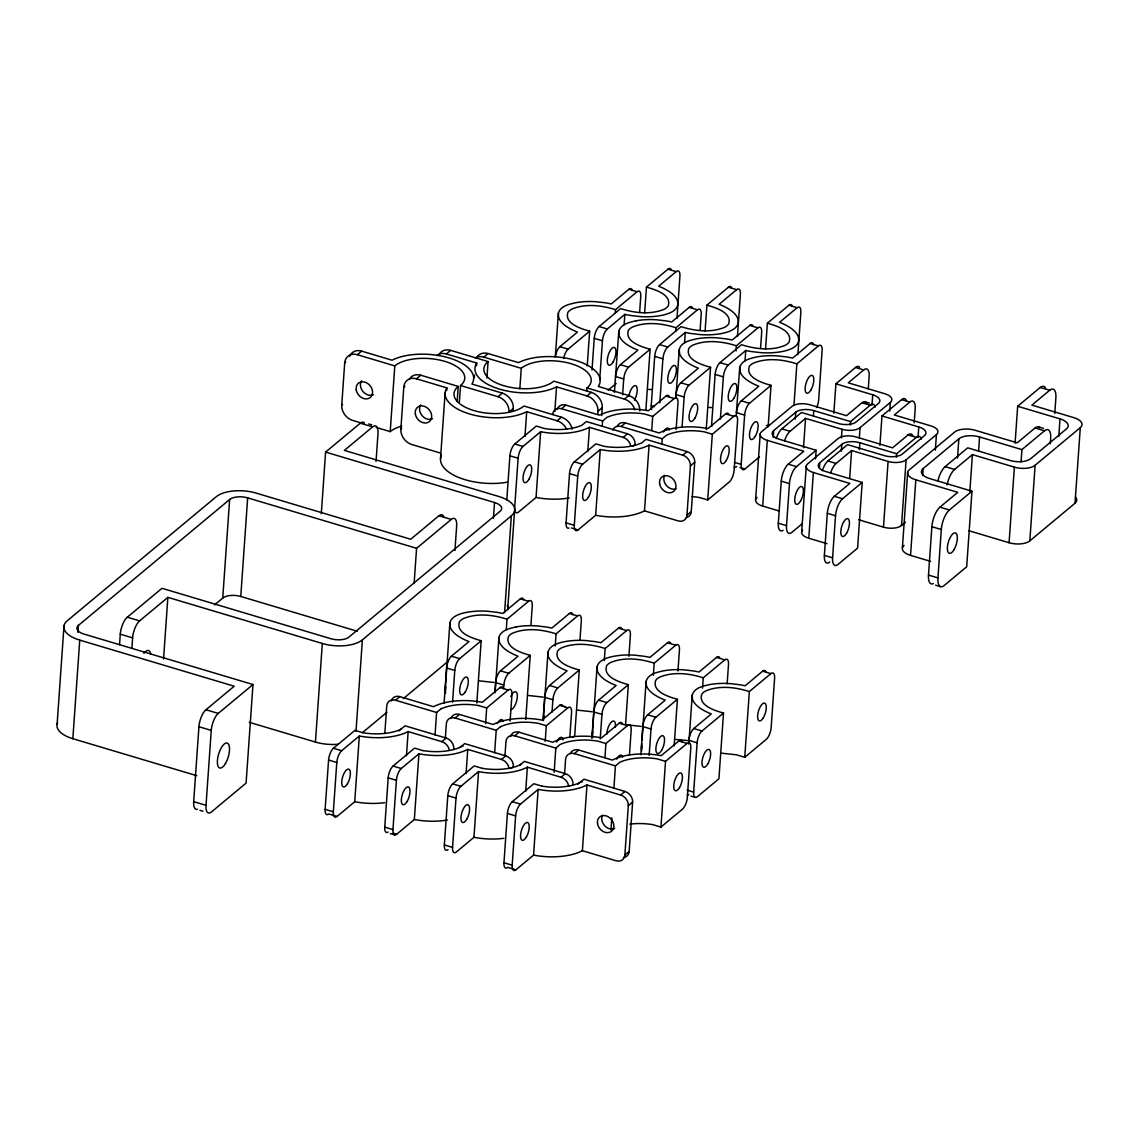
<?xml version="1.0" encoding="UTF-8"?>
<svg xmlns="http://www.w3.org/2000/svg" width="1139" height="1139" viewBox="0 0 1139 1139"><rect width="100%" height="100%" fill="white"/><g stroke="black" fill="none" stroke-linecap="round" stroke-linejoin="round"><path stroke-width="1.5" d="M445.733 693.138A42.072 19.491 4 0 1 445.406 692.199L445.876 686.675M543.388 720.546L543.986 715.975M592.906 737.09A42.072 19.491 4 0 1 592.579 736.136L592.693 731.494M641.713 750.786L641.755 746.145M57.121 724.148L64.012 625.553M77.95 632.444L78.434 625.396L229.637 499.508A13.383 6.193 4 0 1 247.661 497.871L416.575 548.3L451.272 519.412A13.383 5.168 -73.4 0 1 456.654 526.076L454.945 550.479M196.762 775.687L72.853 738.698L79.744 640.104A29.742 13.782 4 0 1 67.229 620.783L216.196 496.761A29.742 13.782 4 0 1 256.261 493.13L410.709 539.245L438.956 515.739A13.383 5.168 -73.4 0 1 443.769 516.764M119.552 644.631L120.278 634.181A13.383 5.168 -73.4 0 1 127.312 617.196L162.009 588.293L330.922 638.737A13.383 6.193 4 0 0 348.947 637.1L500.149 511.212A13.383 6.193 4 0 0 494.511 502.513L325.597 452.083L321.298 513.703M131.868 648.319L132.608 637.868A13.383 5.168 -73.4 0 1 139.627 620.869L167.874 597.349L322.323 643.464A29.742 13.782 4 0 0 362.387 639.847L511.354 515.825A29.742 13.782 4 0 0 498.839 496.504L344.391 450.389L372.624 426.869A13.383 5.168 -73.4 0 1 377.991 433.532L376.055 461.409M163.56 658.968L167.874 597.349M197.389 809.288A13.383 5.168 -73.4 0 1 193.687 801.657L198.926 726.725A13.383 5.168 -73.4 0 1 205.96 709.739L234.207 686.219L79.744 640.104M252.986 684.525L246.081 783.105L211.384 812.007A13.383 5.168 -73.4 0 1 206.017 805.33L211.256 730.412A13.383 5.168 -73.4 0 1 218.275 713.413L252.986 684.525L84.072 634.096A13.383 6.193 4 0 1 78.434 625.396M214.573 604.894L222.746 598.089L229.637 499.508M357.319 631.262L240.77 596.466L247.661 497.871M338.055 744.251A29.742 13.782 4 0 1 315.432 742.059L322.323 643.464M362.117 423.238L352.748 420.433A13.383 10.678 50.2 0 1 341.743 405.071L344.69 363.014L345.758 362.117M384.711 802.696A46.471 21.527 4 0 1 354.727 801.728L337.073 816.435L328.858 813.972A9.297 3.588 -73.4 0 1 325.128 809.345L328.573 760.055A9.297 3.588 -73.4 0 1 333.456 748.252L354.984 730.327L363.199 732.79A38.911 18.025 4 0 0 400.743 729.387L405.057 725.799L446.146 738.072A9.297 7.418 50.2 0 1 453.778 748.736M337.073 816.435A9.297 3.588 -73.4 0 1 333.343 811.794L336.788 762.504A9.297 3.588 -73.4 0 1 341.672 750.715L359.326 736.008A46.471 21.527 4 0 0 408.146 731.594L441.832 741.66A9.297 7.418 50.2 0 1 449.321 749.96M355.994 731.395L362.387 639.847M354.727 801.728L359.326 736.008M376.169 427.424L390.207 431.624L394.806 365.904L357.347 354.713A13.383 10.678 50.2 0 0 344.69 363.014M440.38 453.037L411.862 444.523A13.383 10.678 50.2 0 1 400.857 429.161L403.804 387.103L404.872 386.206M384.897 732.391L386.733 705.981A9.297 7.418 50.2 0 1 395.532 700.214L399.832 696.627L433.532 706.693A46.471 21.527 4 0 1 482.338 702.279L499.993 687.572A9.297 3.588 -73.4 0 1 503.338 688.298M388.086 832.068A9.297 3.588 -73.4 0 1 384.74 827.142L388.185 777.852A9.297 3.588 -73.4 0 1 393.069 766.049L414.596 748.124L422.811 750.587M447.499 820.023A46.471 21.527 4 0 1 414.34 819.525L396.685 834.232A9.297 3.588 -73.4 0 1 392.955 829.605L396.4 780.3A9.297 3.588 -73.4 0 1 401.284 768.512L418.938 753.804A46.471 21.527 4 0 0 467.759 749.391L501.445 759.457A9.297 7.418 50.2 0 1 509.062 768.583M414.112 583.51L416.575 548.3M406.452 755.812L408.146 731.594M414.34 819.525L418.938 753.804M440.508 458.69L445.107 392.969M446.687 390.62L446.872 387.886L416.461 378.803A13.383 10.678 50.2 0 0 403.804 387.103M457.18 401.455L458.234 386.406L420.761 375.215A13.383 10.678 50.2 0 0 409.243 379.401M435.041 734.968L436.607 712.487L440.907 708.899M459.387 401.953L460.526 385.523A37.174 17.227 4 0 0 444.893 361.376A37.174 17.227 4 0 0 394.806 365.904M444.096 703.19L446.559 667.981A9.297 3.588 -73.4 0 1 451.443 656.192L468.983 641.584A54.401 25.2 4 0 1 462.007 638.395L458.974 636.63A42.072 19.491 4 0 1 450.005 626.464C448.054 616.925 459.957 613.508 467.147 612.255A41.801 19.363 4 0 1 487.777 611.259L496.875 612.312A55.854 25.884 4 0 1 502.783 613.437L520.324 598.829A9.297 3.588 -73.4 0 1 523.669 599.555M445.178 690.305L449.891 622.734M445.363 737.858L446.346 723.778A9.297 7.418 50.2 0 1 455.144 718.011L459.444 714.424L493.144 724.489A46.471 21.527 4 0 1 541.95 720.076L559.619 705.383A9.297 3.588 -73.4 0 1 562.737 705.625M474.337 377.621L474.522 374.987M452.567 702.122L454.774 670.444A9.297 3.588 -73.4 0 1 459.658 658.641L481.185 640.716C473.269 638.452 455.643 633.355 459.401 621.922A22.339 10.351 4 0 1 463.431 618.562C477.184 612.839 493.173 614.789 507.012 619.203L528.539 601.278A9.297 3.588 -73.4 0 1 532.269 605.92L530.916 625.283M476.529 365.761L476.714 363.028L446.303 353.944A13.383 10.678 50.2 0 0 436.821 355.582M448.083 849.58A9.297 3.588 -73.4 0 1 444.352 844.939L447.798 795.648A9.297 3.588 -73.4 0 1 452.681 783.846L474.208 765.935L482.423 768.384M503.936 838.304A46.471 21.527 4 0 1 473.952 837.322L456.298 852.029A9.297 3.588 -73.4 0 1 452.567 847.402L456.013 798.112A9.297 3.588 -73.4 0 1 460.896 786.309L478.551 771.601A46.471 21.527 4 0 0 527.371 767.188L561.057 777.254A9.297 7.418 50.2 0 1 568.674 786.38M486.923 377.977L488.076 361.547L450.617 350.356A13.383 10.678 50.2 0 0 439.084 354.556M466.065 773.609L467.759 749.391M476.828 702.977L481.185 640.716M493.415 518.359L494.511 502.513M473.952 837.322L478.551 771.601M485.598 723.521L486.695 707.96L508.222 690.035A9.297 3.588 -73.4 0 1 511.952 694.662L510.101 721.072M506.812 499.807L509.902 455.799A9.297 3.588 -73.4 0 1 514.771 443.996L536.298 426.071L544.513 428.52A38.911 18.025 4 0 0 582.072 425.118L586.386 421.544L627.461 433.802A9.297 7.418 50.2 0 1 635.106 444.481L632.957 446.274M513.12 411.108L513.305 408.488A13.383 10.678 50.2 0 0 502.299 393.126L471.888 384.042A46.087 21.356 4 0 0 449.022 357.931A46.087 21.356 4 0 0 392.058 360.209L361.647 351.125A13.383 10.678 50.2 0 0 349.673 356.308M495.009 691.43L495.622 682.631A9.297 3.588 -73.4 0 1 500.505 670.828L518.031 656.235A54.401 25.2 4 0 1 511.069 653.046L508.037 651.28A42.072 19.491 4 0 1 499.067 641.115M495.081 692.726L498.953 637.384C500.961 630.066 509.802 628.372 516.195 626.906M519.825 388.855L521.263 368.31L483.79 357.133A13.383 10.678 50.2 0 0 475.191 358.102M494.653 752.765L496.22 730.284L500.519 726.696M504.577 612.64L511.354 515.825M630.636 445.705A9.297 7.418 50.2 0 0 623.161 437.39L589.461 427.339A46.471 21.527 4 0 1 540.641 431.738L522.986 446.445A9.297 3.588 -73.4 0 0 518.117 458.248L514.671 507.538A9.297 3.588 -73.4 0 0 518.402 512.166L536.056 497.472A46.471 21.527 4 0 0 569.215 497.957M506.286 629.582L507.012 619.203M514.572 511.041L507.681 609.636A29.742 13.782 4 0 0 507.254 605.421M503.595 688.611L503.837 685.08A9.297 3.588 -73.4 0 1 508.72 673.291L530.247 655.366C522.331 653.103 504.705 648.006 508.464 636.559A22.339 10.351 4 0 1 512.479 633.213C526.246 627.489 542.235 629.426 556.074 633.854L577.601 615.928A9.297 3.588 -73.4 0 1 581.331 620.57L579.979 639.933M524.979 436.365L526.702 411.706A46.087 21.356 4 0 1 469.738 413.998A46.087 21.356 4 0 1 446.872 387.886M504.976 755.655L505.958 741.574A9.297 7.418 50.2 0 1 514.757 735.808L519.057 732.235L552.757 742.286A46.471 21.527 4 0 1 601.577 737.873L619.232 723.18A9.297 3.588 -73.4 0 1 622.563 723.891M542.036 786.166A38.911 18.025 4 0 0 579.58 782.778L583.908 779.204L624.984 791.463A9.297 7.418 50.2 0 1 632.615 802.141L629.169 851.431L624.87 855.005A9.297 7.418 50.2 0 1 616.085 860.771L582.385 850.719A46.471 21.527 4 0 1 533.565 855.133L515.91 869.826L507.695 867.377A9.297 3.588 -73.4 0 1 503.965 862.75L507.41 813.445A9.297 3.588 -73.4 0 1 512.294 801.657L533.821 783.732L542.036 786.181M536.056 497.472L540.641 431.738M515.91 869.826A9.297 3.588 -73.4 0 1 512.18 865.199L515.625 815.908A9.297 3.588 -73.4 0 1 520.509 804.106L538.163 789.398A46.471 21.527 4 0 0 586.984 784.985L620.67 795.05A9.297 7.418 50.2 0 1 628.315 805.714L624.87 855.005M525.762 719.364L530.247 655.366M555.348 356.592L558.366 313.225C560.388 305.907 569.215 304.213 575.622 302.746A41.801 19.363 4 0 1 596.252 301.75L605.35 302.803A55.854 25.884 4 0 1 611.273 303.928L628.799 289.32A9.297 3.588 -73.4 0 1 632.145 290.046M525.677 791.406L527.371 767.188M554.821 411.506L556.544 386.861A46.087 21.356 4 0 1 499.58 389.139A46.087 21.356 4 0 1 476.714 363.028M533.565 855.133L538.163 789.398M543.075 720.161L544.684 697.282A9.297 3.588 -73.4 0 1 549.553 685.479L567.094 670.885A54.401 25.2 4 0 1 560.117 667.696L557.099 665.916A42.072 19.491 4 0 1 548.13 655.765C546.179 646.212 558.067 642.809 565.257 641.556A41.801 19.363 4 0 1 585.887 640.559L594.985 641.613A55.854 25.884 4 0 1 600.908 642.723L618.434 628.13L626.649 630.579A9.297 3.588 -73.4 0 1 630.394 635.206L628.913 656.335M543.289 719.606L548.001 652.035M545.211 741.318L546.307 725.757L567.834 707.832A9.297 3.588 -73.4 0 1 571.564 712.459L569.842 737.104M555.22 645.955L556.074 633.854M552.031 712.06L552.899 699.73A9.297 3.588 -73.4 0 1 557.768 687.928L579.295 670.017C571.394 667.753 553.768 662.656 557.526 651.209A22.339 10.351 4 0 1 561.541 647.863C575.295 642.14 591.298 644.076 605.136 648.504L626.649 630.579M569.016 528.026A9.297 3.588 -73.4 0 1 566.069 522.886L569.514 473.596A9.297 3.588 -73.4 0 1 574.383 461.793L595.911 443.868L604.126 446.317A38.911 18.025 4 0 0 641.684 442.914L645.998 439.341L687.073 451.599A9.297 7.418 50.2 0 1 694.719 462.277L691.273 511.568A9.297 7.418 50.2 0 1 686.319 517.533M554.138 772.299L555.832 748.081L560.132 744.493A38.911 18.025 4 0 1 597.69 741.105L605.92 743.553L627.447 725.628A9.297 3.588 -73.4 0 1 631.177 730.256L629.454 754.901M578.014 529.962A9.297 3.588 -73.4 0 1 574.284 525.335L577.729 476.045A9.297 3.588 -73.4 0 1 582.599 464.242L600.267 449.549A46.471 21.527 4 0 0 649.073 445.135L682.774 455.187A9.297 7.418 50.2 0 1 690.419 465.865L686.959 515.155A9.297 7.418 50.2 0 1 678.175 520.907L644.489 510.856A46.471 21.527 4 0 1 595.669 515.269L578.014 529.962L571.436 528.012M587.24 365.804L589.66 331.207C581.758 328.943 564.118 323.846 567.891 312.413A22.339 10.351 4 0 1 571.906 309.053C585.66 303.33 601.663 305.28 615.501 309.694L637.014 291.769A9.297 3.588 -73.4 0 1 640.744 296.411L639.648 312.257M586.799 390.677L586.984 387.943A37.174 17.227 4 0 0 571.337 363.782A37.174 17.227 4 0 0 521.263 368.31M592.009 370.018L594.231 338.326A9.297 3.588 -73.4 0 1 599.1 326.523L620.627 308.598C634.466 313.026 650.454 314.976 664.222 309.238A22.339 10.351 4 0 0 668.237 305.893C671.996 294.446 654.37 289.363 646.454 287.099L644.646 313.04M564.588 773.452L565.585 759.371A9.297 7.418 50.2 0 1 574.369 753.605L578.669 750.031L612.369 760.083A46.471 21.527 4 0 1 661.189 755.67L678.844 740.976L687.059 743.425A9.297 3.588 -73.4 0 1 690.789 748.052L687.344 797.343A9.297 3.588 -73.4 0 1 682.46 809.146L660.933 827.071L652.718 824.622A38.911 18.025 4 0 0 629.839 824.138M587.767 451.542L589.461 427.339M579.295 670.017L574.697 735.737L572.547 737.531M599.726 379.515L602.446 340.775A9.297 3.588 -73.4 0 1 607.315 328.986L624.855 314.378A55.854 25.884 4 0 0 630.764 315.489L639.876 316.557A41.801 19.363 4 0 0 660.52 315.574C667.653 314.293 679.698 310.876 677.563 301.337M597.776 413.927L597.961 411.307A13.383 10.678 50.2 0 0 586.955 395.945L556.544 386.861M601.719 415.607L602.26 407.719A13.383 10.678 50.2 0 0 591.269 392.357L553.796 381.166A37.174 17.227 4 0 1 503.723 385.694A37.174 17.227 4 0 1 488.076 361.547M595.669 515.269L600.267 449.549M602.246 426.157L602.616 420.974L606.916 417.387A38.911 18.025 4 0 1 644.475 413.998L652.704 416.447L674.231 398.522A9.297 3.588 -73.4 0 1 677.961 403.149L676.11 429.56M615.259 313.154L615.501 309.694M582.385 850.719L586.984 784.985M614.391 392.371L618.819 331.278C620.84 323.96 629.682 322.266 636.075 320.799M591.896 738.328L593.732 711.932A9.297 3.588 -73.4 0 1 598.616 700.129L616.156 685.521A54.401 25.2 4 0 1 609.18 682.346L606.147 680.567A42.072 19.491 4 0 1 597.178 670.415C595.227 660.862 607.13 657.445 614.32 656.206A41.801 19.363 4 0 1 634.95 655.196L644.048 656.263A55.854 25.884 4 0 1 649.97 657.374L667.497 642.78A9.297 3.588 -73.4 0 1 670.629 643.022M592.351 734.242L597.064 666.671M624.129 324.757L624.855 314.378M622.606 394.82L623.716 378.974A9.297 3.588 -73.4 0 1 628.586 367.185L650.113 349.26C642.211 346.996 624.585 341.899 628.344 330.452A22.339 10.351 4 0 1 632.359 327.107C646.126 321.383 662.115 323.319 675.954 327.747L697.481 309.822A9.297 3.588 -73.4 0 1 701.211 314.449L700.101 330.296M604.282 660.606L605.136 648.504M600.225 739.026L601.947 714.381A9.297 3.588 -73.4 0 1 606.831 702.578L628.358 684.653C620.442 682.389 602.816 677.306 606.574 665.859A22.339 10.351 4 0 1 610.604 662.514C624.357 656.776 640.346 658.726 654.185 663.154L675.712 645.229A9.297 3.588 -73.4 0 1 679.442 649.856L677.961 670.985M604.951 757.392L605.92 743.553M610.974 829.875L611.814 817.759M613.878 788.359L615.444 765.878L619.758 762.29A38.911 18.025 4 0 1 657.303 758.901L665.532 761.35L687.059 743.425M645.884 409.798L650.113 349.26M625.582 724.432L628.358 684.653M651.622 409.584A9.297 3.588 -73.4 0 1 651.237 405.669L654.683 356.379A9.297 3.588 -73.4 0 1 659.552 344.576L681.079 326.651C694.918 331.079 710.907 333.015 724.675 327.292A22.339 10.351 4 0 0 728.689 323.946C732.448 312.499 714.822 307.402 706.92 305.138L705.098 331.093M644.489 510.856L649.073 445.135M651.736 430.286L652.704 416.447M659.808 402.836L662.898 358.828A9.297 3.588 -73.4 0 1 667.767 347.025L685.308 332.431A55.854 25.884 4 0 0 691.216 333.542L700.328 334.61A41.801 19.363 4 0 0 720.973 333.613M661.873 443.954L662.229 438.771L666.529 435.183A38.911 18.025 4 0 1 704.087 431.795L712.316 434.244L733.843 416.319A9.297 3.588 -73.4 0 1 737.574 420.946L734.128 470.236A9.297 3.588 -73.4 0 1 729.245 482.039L707.718 499.964L699.503 497.515A38.911 18.025 4 0 0 692.042 496.661M640.83 754.744L642.795 726.582A9.297 3.588 -73.4 0 1 647.678 714.779L665.204 700.172A54.401 25.2 4 0 1 658.242 696.983L655.21 695.217A42.072 19.491 4 0 1 646.24 685.066M641.399 748.893L641.77 743.582M642.012 740.25L646.126 681.321C648.134 674.003 656.975 672.309 663.368 670.857A41.801 19.363 4 0 1 683.998 669.846L693.11 670.899A55.854 25.884 4 0 1 699.019 672.024L716.559 657.417A9.297 3.588 -73.4 0 1 719.691 657.673M675.712 331.207L675.954 327.747M676.979 318.507L679.926 276.25A9.297 3.588 -73.4 0 0 676.196 271.623L667.981 269.174L646.454 287.099M653.345 675.256L654.185 663.154M649.159 755.442L651.01 729.031A9.297 3.588 -73.4 0 1 655.893 717.228L677.42 699.303C669.504 697.04 651.878 691.957 655.637 680.51A22.339 10.351 4 0 1 659.652 677.15C673.42 671.426 689.408 673.377 703.247 677.79L724.774 659.88A9.297 3.588 -73.4 0 1 728.504 664.507L727.152 683.87M675.698 398.095L675.954 394.578A9.297 3.588 -73.4 0 1 680.823 382.775L698.364 368.182A54.401 25.2 4 0 1 691.387 364.993L688.369 363.213A42.072 19.491 4 0 1 679.399 353.062M675.883 397.867L679.271 349.331C681.293 341.999 690.134 340.319 696.527 338.853A41.801 19.363 4 0 1 717.157 337.856L726.269 338.909A55.854 25.884 4 0 1 732.178 340.02L749.718 325.427A9.297 3.588 -73.4 0 1 753.05 326.138M684.582 342.811L685.308 332.431M682.076 426.954L684.169 397.027A9.297 3.588 -73.4 0 1 689.038 385.224L710.565 367.299C702.663 365.049 685.037 359.952 688.796 348.506A22.339 10.351 4 0 1 692.811 345.16C706.579 339.436 722.567 341.373 736.406 345.8L757.933 327.875A9.297 3.588 -73.4 0 1 761.664 332.503L760.553 348.349M660.933 827.071L665.532 761.35M674.146 746.002L677.42 699.303M706.223 429.574L710.565 367.299M688.654 743.867L688.896 740.336A9.297 3.588 -73.4 0 1 693.779 728.533L711.306 713.939A54.401 25.2 4 0 1 704.343 710.75L701.311 708.985A42.072 19.491 4 0 1 692.341 698.819M688.839 743.639L692.227 695.089C694.235 687.771 703.076 686.077 709.469 684.61A41.801 19.363 4 0 1 730.099 683.614L739.211 684.667A55.854 25.884 4 0 1 745.12 685.792L762.66 671.184A9.297 3.588 -73.4 0 1 765.792 671.441M765.55 349.132L767.373 323.191C775.275 325.455 792.901 330.552 789.142 341.999A22.339 10.351 4 0 1 785.127 345.345C771.359 351.068 755.371 349.132 741.532 344.704L720.005 362.629A9.297 3.588 -73.4 0 0 715.135 374.432L711.69 423.722A9.297 3.588 -73.4 0 0 711.775 426.484M707.718 499.964L712.316 434.244M723.521 713.071L718.923 778.791L697.395 796.716A9.297 3.588 -73.4 0 1 693.665 792.089L697.111 742.799A9.297 3.588 -73.4 0 1 701.994 730.996L723.521 713.071C715.605 710.807 697.979 705.71 701.738 694.263A22.339 10.351 4 0 1 705.753 690.917C719.521 685.194 735.509 687.13 749.348 691.558L770.875 673.633A9.297 3.588 -73.4 0 1 774.605 678.274L771.16 727.565A9.297 3.588 -73.4 0 1 766.276 739.368L744.749 757.278L736.534 754.83L721.841 753.221M720.389 419.124L723.35 376.881A9.297 3.588 -73.4 0 1 728.22 365.078L745.76 350.485A55.854 25.884 4 0 0 751.669 351.595L760.781 352.649A41.801 19.363 4 0 0 781.425 351.666C788.558 350.385 800.603 346.968 798.467 337.443A42.072 19.491 4 0 0 789.569 327.292L786.536 325.512A54.401 25.2 4 0 0 779.574 322.323L797.115 307.729A9.297 3.588 -73.4 0 1 800.845 312.357L797.884 354.599M702.521 688.17L703.247 677.79M736.036 350.983L736.406 345.8M737.431 336.56L740.393 294.303A9.297 3.588 -73.4 0 0 736.648 289.676L728.433 287.227L706.92 305.138M736.164 416.148L739.724 367.37C741.745 360.052 750.587 358.358 756.979 356.906A41.801 19.363 4 0 1 777.61 355.895L786.722 356.963A55.854 25.884 4 0 1 792.63 358.073L810.171 343.465L818.386 345.929A9.297 3.588 -73.4 0 1 822.116 350.556L818.67 399.846A9.297 3.588 -73.4 0 1 816.62 407.548M745.034 360.849L745.76 350.485M759.471 456.867L744.906 468.997A9.297 3.588 -73.4 0 1 741.176 464.37L744.621 415.08A9.297 3.588 -73.4 0 1 749.505 403.277L771.018 385.352C763.116 383.088 745.49 378.006 749.248 366.559A22.339 10.351 4 0 1 753.263 363.213C767.031 357.475 783.02 359.426 796.859 363.854L818.386 345.929M755.627 499.537L760.211 433.817M744.749 757.278L749.348 691.558M768.127 426.869L771.018 385.352M779.29 511.027L762.703 506.086L767.302 440.366A13.383 6.193 4 0 1 761.664 431.667L791.975 406.424A13.383 6.193 4 0 1 810.014 404.801L846.491 415.692L861.981 402.779A13.383 5.168 -73.4 0 1 866.793 403.818M773.21 437.504L773.694 430.585L795.734 412.218A13.383 6.193 4 0 1 813.759 410.595L850.562 421.587L870.196 405.242A13.383 5.168 -73.4 0 1 875.265 407.05M783.134 530.29A13.383 5.168 -73.4 0 1 778.307 523.214L781.254 481.142A13.383 5.168 -73.4 0 1 788.273 464.157L803.778 451.243L767.302 440.366M793.954 405.356L796.859 363.854M802.369 523.613L791.904 532.326A13.383 5.168 -73.4 0 1 786.522 525.663L789.469 483.605A13.383 5.168 -73.4 0 1 796.488 466.606L816.122 450.261L779.318 439.27A13.383 6.193 4 0 1 773.694 430.585M795.25 419.138L795.734 412.218M803.493 447.798L805.544 418.383L842.02 429.275A13.383 6.193 4 0 0 860.059 427.652L890.356 402.409A13.383 6.193 4 0 0 884.732 393.724L848.256 382.832L863.761 369.919A13.383 5.168 -73.4 0 1 869.128 376.596L868.274 388.855M801.685 531.685L806.284 465.965M813.403 415.778L813.759 410.595M827.014 543.673L808.775 538.234L813.36 472.514A13.383 6.193 4 0 1 807.736 463.815L838.048 438.572A13.383 6.193 4 0 1 856.072 436.949L892.549 447.841L908.054 434.927A13.383 5.168 -73.4 0 1 912.866 435.966M815.524 458.903L816.122 450.261M819.397 467.915L819.753 462.733L841.792 444.367A13.383 6.193 4 0 1 859.831 442.744L896.635 453.735L916.269 437.39A13.383 5.168 -73.4 0 1 921.323 439.198M833.848 413.215L835.912 383.815L855.531 367.47A13.383 5.168 -73.4 0 1 859.674 367.285M829.747 562.025A13.383 5.168 -73.4 0 1 824.38 555.362L827.313 513.29A13.383 5.168 -73.4 0 1 834.346 496.305L849.851 483.392L813.36 472.514M862.195 482.409L857.596 548.13L837.962 564.474A13.383 5.168 -73.4 0 1 832.595 557.811L835.528 515.753A13.383 5.168 -73.4 0 1 842.561 498.754L862.195 482.409L825.391 471.418A13.383 6.193 4 0 1 819.753 462.733M841.422 437.931L842.02 429.275M841.308 451.286L841.792 444.367M850.32 425.046L850.562 421.587M849.68 478.209L851.616 450.531L888.093 461.423A13.383 6.193 4 0 0 906.117 459.8L936.429 434.557A13.383 6.193 4 0 0 930.805 425.872L894.314 414.98L909.819 402.067A13.383 5.168 -73.4 0 1 915.187 408.744L914.218 422.768M859.333 438.031L860.059 427.652M859.347 449.663L859.831 442.744M871.99 405.185L872.716 394.806L835.912 383.815M879.92 445.363L881.97 415.963L901.604 399.618A13.383 5.168 -73.4 0 1 906.416 400.657M889.758 411.065L890.356 402.409M905.477 522.232L901.519 525.52A13.383 6.193 4 0 1 883.494 527.158L888.093 461.423M896.393 457.195L896.635 453.735M901.519 525.52L906.117 459.8M902.401 547.859L907.683 472.272M918.048 437.333L918.774 426.954L881.97 415.963M930.677 561.399L910.545 555.376L915.827 479.804A15.391 7.133 4 0 1 909.349 469.795L954.539 432.179A15.391 7.133 4 0 1 975.269 430.3L1017.212 442.829L1035.038 427.979A15.391 5.937 -73.4 0 1 1039.807 427.78M922.675 475.575L923.174 468.556L958.853 438.842A15.391 7.133 4 0 1 979.583 436.963L1021.911 449.606L1044.491 430.813A15.391 5.937 -73.4 0 1 1050.671 438.472L1050.3 443.655M935.347 450.133L936.429 434.557M933.382 583.595A15.391 5.937 -73.4 0 1 928.484 575.081L931.873 526.702A15.391 5.937 -73.4 0 1 939.946 507.168L957.771 492.319L915.827 479.804M971.98 491.194L966.684 566.766L944.117 585.56A15.391 5.937 -73.4 0 1 937.938 577.9L941.312 529.521A15.391 5.937 -73.4 0 1 949.399 509.987L971.98 491.194L929.652 478.551A15.391 7.133 4 0 1 923.174 468.556M957.5 458.177L958.853 438.842M969.844 491.535L972.421 454.618L1014.379 467.147A15.391 7.133 4 0 0 1035.109 465.267L1080.299 427.638A15.391 7.133 4 0 0 1073.821 417.643L1031.877 405.114L1049.688 390.278A15.391 5.937 -73.4 0 1 1055.867 397.952L1054.785 413.5M978.6 451.03L979.583 436.963M1015.091 443.171L1017.668 406.253L1040.249 387.459A15.391 5.937 -73.4 0 1 1045.431 387.886M1075.515 497.117A15.391 7.133 4 0 1 1075.017 503.224L1029.827 540.854A15.391 7.133 4 0 1 1009.083 542.719L1014.379 467.147M1021.057 461.907L1021.911 449.606M1029.827 540.854L1035.109 465.267M1058.772 436.479L1059.996 418.896L1017.668 406.253M1075.017 503.224L1080.299 427.638M498.953 637.384L499.138 641.115M558.366 313.225L558.551 316.955M618.833 331.278L619.004 335.008A42.072 19.491 4 0 0 627.916 345.16L630.949 346.939A54.401 25.2 4 0 0 637.911 350.129L620.371 364.722A9.297 3.588 -73.4 0 0 615.501 376.525L623.716 378.974M679.285 349.331L679.47 353.062M646.126 681.321L646.311 685.052M692.227 695.089L692.412 698.819M739.738 367.37L739.923 371.115M357.347 354.713L361.647 351.125M341.743 405.071L342.554 404.402M325.597 452.083L360.308 423.195A13.383 5.168 -73.4 0 1 364.437 423.01M416.461 378.803L420.761 375.215M446.303 353.944L450.617 350.356M483.79 357.133L488.104 353.546L518.516 362.629A46.087 21.356 4 0 1 575.48 360.351A46.087 21.356 4 0 1 598.345 386.463L628.756 395.532A13.383 10.678 50.2 0 1 639.762 410.894M400.857 429.161L401.668 428.492M460.526 385.523L497.999 396.714L502.299 393.126M555.22 356.92A9.297 3.588 -73.4 0 1 559.918 346.683L577.459 332.075A54.401 25.2 4 0 1 570.482 328.886L567.464 327.121A42.072 19.491 4 0 1 558.494 316.955M563.577 358.529A9.297 3.588 -73.4 0 1 568.133 349.132L589.66 331.207M676.196 271.623L658.669 286.231A54.401 25.2 4 0 1 665.632 289.406L668.664 291.185A42.072 19.491 4 0 1 677.634 301.337M513.305 408.488L509.005 412.076A13.383 10.678 50.2 0 0 497.999 396.714M552.742 414.468A9.297 7.418 50.2 0 1 561.541 408.702L565.841 405.114L599.541 415.18A46.471 21.527 4 0 1 648.347 410.766L666.016 396.073A9.297 3.588 -73.4 0 1 669.348 396.785M692.597 308.085A9.297 3.588 -73.4 0 0 689.252 307.373L671.725 321.967A55.854 25.884 4 0 0 665.817 320.856L656.705 319.803A41.801 19.363 4 0 0 636.06 320.785M526.702 411.706L557.113 420.789L561.413 417.201A13.383 10.678 50.2 0 1 572.191 429.175M586.955 395.945L591.269 392.357M608.112 390.207L616.213 383.473M736.648 289.676L719.122 304.27A54.401 25.2 4 0 1 726.084 307.459L729.117 309.238A42.072 19.491 4 0 1 738.086 319.39C740.037 328.943 728.148 332.346 720.959 333.599M597.961 411.307L602.26 407.719M586.984 387.943L624.443 399.12L628.756 395.532M612.839 430.101A9.297 7.418 50.2 0 1 621.154 426.499L625.453 422.925L659.154 432.977A46.471 21.527 4 0 1 707.974 428.563L725.628 413.87A9.297 3.588 -73.4 0 1 728.746 414.126M623.161 437.39L627.461 433.802M767.373 323.191L788.9 305.266A9.297 3.588 -73.4 0 1 792.231 305.992M744.621 415.08L736.406 412.631A9.297 3.588 -73.4 0 1 741.29 400.828L758.816 386.221A54.401 25.2 4 0 1 751.854 383.046L748.821 381.266A42.072 19.491 4 0 1 739.852 371.115M682.774 455.187L687.073 451.599M362.33 732.747L386.933 712.259M403.334 698.606L448.424 661.061M690.419 465.865L694.719 462.277M776.271 438.515A13.383 5.168 -73.4 0 1 781.838 428.848L801.472 412.489L838.276 423.48A13.383 6.193 4 0 0 856.3 421.857L878.34 403.505A13.383 6.193 4 0 0 872.716 394.806M686.959 515.155L691.273 511.568M577.601 615.928L569.386 613.48L551.846 628.073A55.854 25.884 4 0 0 545.937 626.963L536.825 625.909A41.801 19.363 4 0 0 516.181 626.891M784.486 440.978A13.383 5.168 -73.4 0 1 790.053 431.297L805.544 418.383M441.832 741.66L446.146 738.072M822.344 470.663A13.383 5.168 -73.4 0 1 827.896 460.982L847.53 444.637L884.334 455.628A13.383 6.193 4 0 0 902.373 454.005L924.412 435.653A13.383 6.193 4 0 0 918.774 426.954M830.559 473.112A13.383 5.168 -73.4 0 1 836.111 463.445L851.616 450.531M501.445 759.457L505.759 755.869A9.297 7.418 50.2 0 1 513.39 766.533L511.24 768.327M561.057 777.254L565.371 773.666A9.297 7.418 50.2 0 1 573.002 784.33M937.924 480.758A15.391 5.937 -73.4 0 1 945.156 466.634L967.737 447.841L1010.051 460.483A15.391 7.133 4 0 0 1030.795 458.604L1066.474 428.89A15.391 7.133 4 0 0 1059.996 418.896M947.064 485.029A15.391 5.937 -73.4 0 1 954.596 469.453L972.421 454.618M620.67 795.05L624.984 791.463M628.315 805.714L632.615 802.141M766.447 425.488L769.352 425.502M648.447 389.41L651.394 389.538M708.899 407.463L711.847 407.577M479.505 680.866L494.198 682.475M528.567 695.516L543.26 697.125M577.63 710.167L592.323 711.775M626.678 724.803L641.371 726.426M675.74 739.453L687.572 740.564M788.9 305.266L797.115 307.729M1040.249 387.459L1049.688 390.278M628.799 289.32L637.014 291.769M689.252 307.373L697.481 309.822M749.718 325.427L757.933 327.875M855.531 367.47L863.761 369.919M1038.782 426.954L1043.509 428.364M1035.038 427.979L1044.491 430.813M901.604 399.618L909.819 402.067M865.241 401.896L869.342 403.121M861.981 402.779L870.196 405.242M599.1 326.523L607.315 328.986M659.552 344.576L667.767 347.025M720.005 362.629L728.22 365.078M594.231 338.326L602.446 340.775M654.683 356.379L662.898 358.828M715.135 374.432L723.35 376.881M908.054 434.927L916.269 437.39M559.918 346.683L568.133 349.132M620.371 364.722L628.586 367.185M680.823 382.775L689.038 385.224M741.29 400.828L749.505 403.277M945.156 466.634L954.596 469.453M675.954 394.578L684.169 397.027M781.838 428.848L790.053 431.297M666.016 396.073L674.231 398.522M725.628 413.87L733.843 416.319M651.237 405.669L654.512 406.651M827.896 460.982L836.111 463.445M939.946 507.168L949.399 509.987M788.273 464.157L796.488 466.606M561.541 408.702L602.616 420.974M621.154 426.499L662.229 438.771M968.819 530.703L1009.083 542.719M734.598 462.406L741.176 464.37M739.98 467.531L744.906 468.997M834.346 496.305L842.561 498.754M781.254 481.142L789.469 483.605M931.873 526.702L941.312 529.521M561.413 417.201L523.954 406.025A37.174 17.227 4 0 1 473.867 410.553A37.174 17.227 4 0 1 458.234 386.406M858.621 519.726L883.494 527.158M827.313 513.29L835.528 515.753M514.771 443.996L522.986 446.445M574.383 461.793L582.599 464.242M778.307 523.214L786.522 525.663M928.484 575.081L937.938 577.9M509.902 455.799L518.117 458.248M569.514 473.596L577.729 476.045M935.646 585.19L940.358 586.599M824.38 555.362L832.595 557.811M368.694 423.964L371.77 424.875M360.308 423.195L372.624 426.869M566.069 522.886L574.284 525.335M438.956 515.739L451.272 519.412M520.324 598.829L528.539 601.278M667.497 642.78L675.712 645.229M716.559 657.417L724.774 659.88M762.66 671.184L770.875 673.633M451.443 656.192L459.658 658.641M500.505 670.828L508.72 673.291M549.553 685.479L557.768 687.928M598.616 700.129L606.831 702.578M647.678 714.779L655.893 717.228M693.779 728.533L701.994 730.996M446.559 667.981L454.774 670.444M495.622 682.631L503.837 685.08M544.684 697.282L552.899 699.73M593.732 711.932L601.947 714.381M642.795 726.582L651.01 729.031M688.896 740.336L697.111 742.799M499.993 687.572L508.222 690.035M559.619 705.383L567.834 707.832M619.232 723.18L627.447 725.628M478.48 705.497L486.695 707.96M546.307 725.757L538.092 723.293A38.911 18.025 4 0 0 500.534 726.696M127.312 617.196L139.627 620.869M395.532 700.214L436.607 712.487M455.144 718.011L496.22 730.284M514.757 735.808L555.832 748.081M574.369 753.605L615.444 765.878M687.088 790.124L693.665 792.089M691.017 796.118L695.132 797.343M120.278 634.181L132.608 637.868M505.759 755.869L464.669 743.61L460.37 747.184A38.911 18.025 4 0 1 422.811 750.573M565.371 773.666L524.282 761.407L519.982 764.981A38.911 18.025 4 0 1 482.423 768.369M249.242 722.297L315.432 742.059M205.96 709.739L218.275 713.413M333.456 748.252L341.672 750.715M393.069 766.049L401.284 768.512M452.681 783.846L460.896 786.309M512.294 801.657L520.509 804.106M328.573 760.055L336.788 762.504M388.185 777.852L396.4 780.3M447.798 795.648L456.013 798.112M507.41 813.445L515.625 815.908M198.926 726.725L211.256 730.412M325.128 809.345L333.343 811.794M384.74 827.142L392.955 829.605M444.352 844.939L452.567 847.402M503.965 862.75L512.18 865.199M393.396 833.25L396.685 834.232M390.321 833.62L394.421 834.844M193.687 801.657L206.017 805.33M199.923 810.313L202.998 811.239M72.853 738.698A29.742 13.782 4 0 1 57.562 722.824M222.746 598.089A13.383 6.193 4 0 1 240.77 596.466M143.913 653.316A13.013 5.012 -73.4 0 1 150.704 654.085M676.053 488.887A9.297 7.418 50.2 0 1 666.4 485.485A9.297 7.418 50.2 0 1 664.607 475.362M557.298 409.428A9.297 7.418 50.2 0 1 565.841 405.114M663.382 432.023A9.297 3.588 -73.4 0 1 669.333 429.987M617.139 426.513A9.297 7.418 50.2 0 1 625.453 422.925M810.171 343.465A9.297 3.588 -73.4 0 1 813.673 344.733M736.691 466.549A9.297 3.588 -73.4 0 1 734.1 466.976M628.927 395.717A9.297 3.588 -73.4 0 1 636.075 385.907A9.297 3.588 -73.4 0 1 634.38 400.188M728.433 287.227A9.297 3.588 -73.4 0 1 731.565 287.469M667.981 269.174A9.297 3.588 -73.4 0 1 671.113 269.43M390.207 431.624A37.174 17.227 4 0 1 401.796 426.128M373.378 394.692A9.297 7.418 50.2 0 1 363.014 391.588A9.297 7.418 50.2 0 1 361.604 380.81M507.197 482.181A46.087 21.356 4 0 1 458.59 477.412A46.087 21.356 4 0 1 441.405 455.216M557.113 420.789A13.383 10.678 50.2 0 1 566.638 429.104M432.493 418.768A9.297 7.418 50.2 0 1 422.128 415.678A9.297 7.418 50.2 0 1 420.718 404.9M476.586 357.731A13.383 10.678 50.2 0 1 488.104 353.546M624.443 399.12A13.383 10.678 50.2 0 1 634.921 409.883M808.775 538.234A13.383 6.193 4 0 1 802.625 530.019M762.703 506.086A13.383 6.193 4 0 1 757.079 497.387M910.545 555.376A15.391 7.133 4 0 1 904.067 545.382M570.354 753.619A9.297 7.418 50.2 0 1 578.669 750.031M577.772 784.33A9.297 7.418 50.2 0 1 582.314 781.738M678.844 740.976A9.297 3.588 -73.4 0 1 682.346 742.229M688.796 794.552A9.297 3.588 -73.4 0 1 687.258 794.994M606.802 734.242A9.297 3.588 -73.4 0 1 611.728 721.713A9.297 3.588 -73.4 0 1 615.387 727.109M618.434 628.13A9.297 3.588 -73.4 0 1 621.951 629.383M564.204 706.337A9.297 3.588 -73.4 0 1 565.243 706.65M569.386 613.48A9.297 3.588 -73.4 0 1 572.903 614.733M510.77 696.527A9.297 3.588 -73.4 0 1 516.294 692.099A9.297 3.588 -73.4 0 1 516.408 701.852A9.297 3.588 -73.4 0 1 510.913 709.597M510.514 736.534A9.297 7.418 50.2 0 1 519.057 732.235M519.797 764.938A9.297 7.418 50.2 0 1 521.178 764.255M616.598 759.129A9.297 3.588 -73.4 0 1 622.563 757.093M451.129 718.026A9.297 7.418 50.2 0 1 459.444 714.424M459.572 747.597A9.297 7.418 50.2 0 1 463.089 746.145M556.587 742.13A9.297 3.588 -73.4 0 1 563.065 739.894M440.921 708.899A38.911 18.025 4 0 1 478.465 705.511M391.289 700.941A9.297 7.418 50.2 0 1 399.832 696.627M398.935 730.925A9.297 7.418 50.2 0 1 401.241 728.96M497.373 723.536A9.297 3.588 -73.4 0 1 503.324 721.5M629.169 851.431A9.297 7.418 50.2 0 1 623.446 857.51M614.676 828.452A9.297 7.418 50.2 0 1 604.624 825.704A9.297 7.418 50.2 0 1 602.517 815.225M225.451 763.529A13.013 5.012 -73.4 0 0 227.43 743.155A13.013 5.012 -73.4 0 0 217.478 759.912A13.013 5.012 -73.4 0 0 225.451 763.529M528.795 479.462A9.297 3.588 -73.4 0 0 530.204 464.911A9.297 3.588 -73.4 0 0 523.1 476.871A9.297 3.588 -73.4 0 0 528.795 479.462M659.652 484.004A9.297 7.418 50.2 0 0 673.135 491.792A9.297 7.418 50.2 0 0 670.415 476.942A9.297 7.418 50.2 0 0 659.652 484.004M588.407 497.259A9.297 3.588 -73.4 0 0 589.817 482.708A9.297 3.588 -73.4 0 0 582.712 494.668A9.297 3.588 -73.4 0 0 588.407 497.259M726.298 460.455A9.297 3.588 -73.4 0 0 727.707 445.904A9.297 3.588 -73.4 0 0 720.603 457.864A9.297 3.588 -73.4 0 0 726.298 460.455M810.897 390.008A9.297 3.588 -73.4 0 0 812.306 375.457A9.297 3.588 -73.4 0 0 805.202 387.417A9.297 3.588 -73.4 0 0 810.897 390.008M755.242 436.351A9.297 3.588 -73.4 0 0 756.652 421.8A9.297 3.588 -73.4 0 0 749.547 433.76A9.297 3.588 -73.4 0 0 755.242 436.351M733.972 398.152A9.297 3.588 -73.4 0 0 735.381 383.601A9.297 3.588 -73.4 0 0 728.277 395.56A9.297 3.588 -73.4 0 0 733.972 398.152M694.79 418.298A9.297 3.588 -73.4 0 0 696.2 403.747A9.297 3.588 -73.4 0 0 689.095 415.707A9.297 3.588 -73.4 0 0 694.79 418.298M673.519 380.099A9.297 3.588 -73.4 0 0 674.929 365.548A9.297 3.588 -73.4 0 0 667.824 377.507A9.297 3.588 -73.4 0 0 673.519 380.099M613.067 362.045A9.297 3.588 -73.4 0 0 614.476 347.495A9.297 3.588 -73.4 0 0 607.372 359.454A9.297 3.588 -73.4 0 0 613.067 362.045M356.251 390.108A9.297 7.418 50.2 0 0 369.734 397.895A9.297 7.418 50.2 0 0 367.014 383.046A9.297 7.418 50.2 0 0 356.251 390.108M415.365 414.197A9.297 7.418 50.2 0 0 428.862 421.985A9.297 7.418 50.2 0 0 426.128 407.136A9.297 7.418 50.2 0 0 415.365 414.197M846.562 533.28A9.297 3.588 -73.4 0 0 847.971 518.729A9.297 3.588 -73.4 0 0 840.867 530.689A9.297 3.588 -73.4 0 0 846.562 533.28M800.489 501.132A9.297 3.588 -73.4 0 0 801.899 486.581A9.297 3.588 -73.4 0 0 794.794 498.54A9.297 3.588 -73.4 0 0 800.489 501.132M953.998 549.681A10.692 4.129 -73.4 0 0 955.621 532.952A10.692 4.129 -73.4 0 0 947.449 546.706A10.692 4.129 -73.4 0 0 953.998 549.681M679.513 787.562A9.297 3.588 -73.4 0 0 680.923 773.011A9.297 3.588 -73.4 0 0 673.818 784.97A9.297 3.588 -73.4 0 0 679.513 787.562M763.386 717.727A9.297 3.588 -73.4 0 0 764.796 703.176A9.297 3.588 -73.4 0 0 757.691 715.135A9.297 3.588 -73.4 0 0 763.386 717.727M707.732 764.055A9.297 3.588 -73.4 0 0 709.141 749.505A9.297 3.588 -73.4 0 0 702.037 761.464A9.297 3.588 -73.4 0 0 707.732 764.055M661.631 750.302A9.297 3.588 -73.4 0 0 663.04 735.751A9.297 3.588 -73.4 0 0 655.936 747.711A9.297 3.588 -73.4 0 0 661.631 750.302M465.41 691.7A9.297 3.588 -73.4 0 0 466.805 677.15A9.297 3.588 -73.4 0 0 459.715 689.123A9.297 3.588 -73.4 0 0 465.41 691.7M347.48 783.732A9.297 3.588 -73.4 0 0 348.876 769.181A9.297 3.588 -73.4 0 0 341.785 781.14A9.297 3.588 -73.4 0 0 347.48 783.732M407.093 801.529A9.297 3.588 -73.4 0 0 408.502 786.978A9.297 3.588 -73.4 0 0 401.398 798.937A9.297 3.588 -73.4 0 0 407.093 801.529M466.705 819.325A9.297 3.588 -73.4 0 0 468.115 804.775A9.297 3.588 -73.4 0 0 461.01 816.734A9.297 3.588 -73.4 0 0 466.705 819.325M597.548 823.867A9.297 7.418 50.2 0 0 611.045 831.655A9.297 7.418 50.2 0 0 608.326 816.805A9.297 7.418 50.2 0 0 597.548 823.867M526.318 837.122A9.297 3.588 -73.4 0 0 527.727 822.572A9.297 3.588 -73.4 0 0 520.623 834.531A9.297 3.588 -73.4 0 0 526.318 837.122"/></g></svg>
